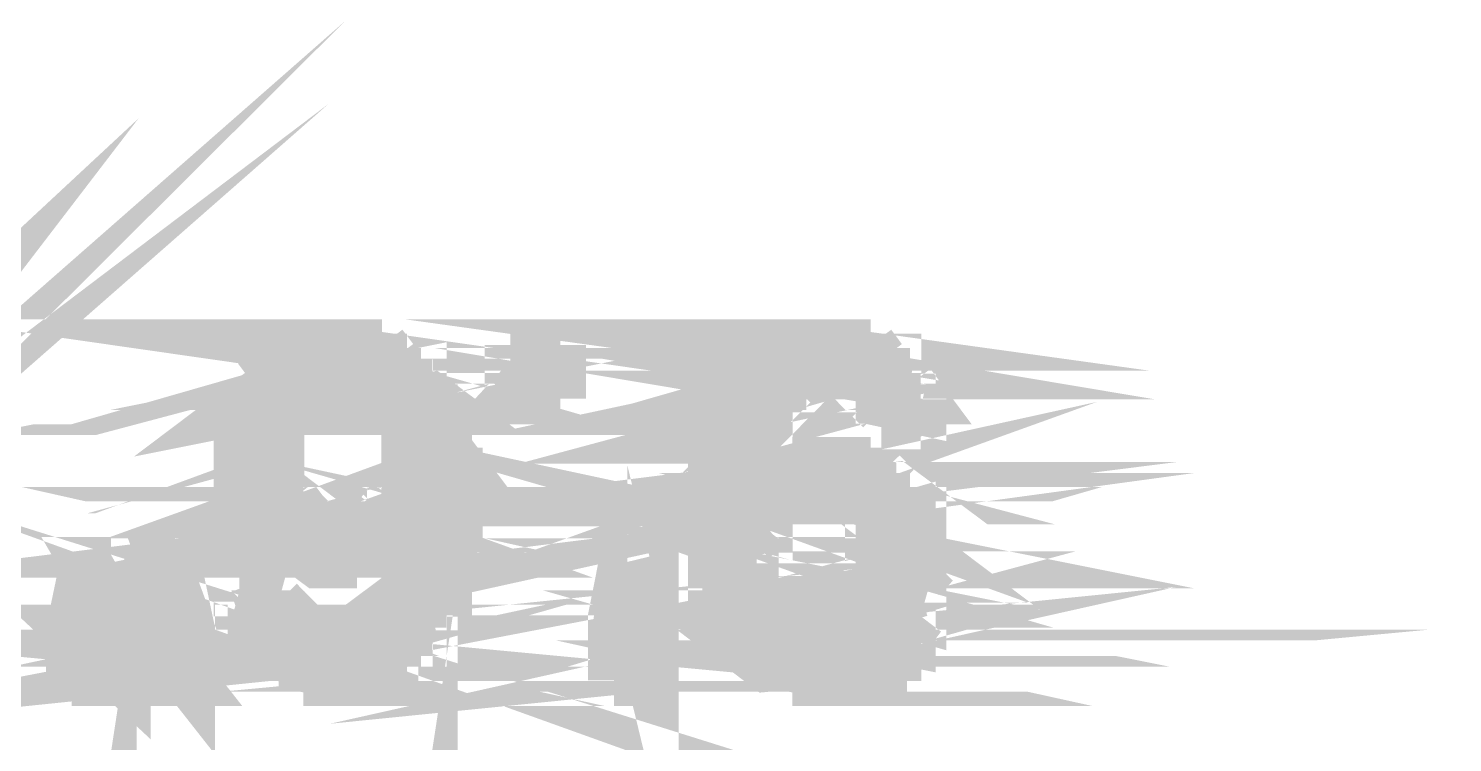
# Model space of a CAD drawing. Header units: inches. Extents: x -524 to 1067, y -71 to 1110.
# Drawn here: x 712.67 to 738.38, y 249.51 to 262.4 of the extents above; entities that cross this region are included whole.
import ezdxf

# ---------------------------------------------------------------- set-up
doc = ezdxf.new("R2010")
doc.units = ezdxf.units.IN
doc.header["$MEASUREMENT"] = 0
doc.layers.add('H', color=7, linetype='Continuous')
doc.layers.add('P', color=7, linetype='Continuous')

msp = doc.modelspace()

# ---------------------------------------------------------------- hatches: boundary and pattern name
at = {"layer": 'H', "linetype": 'Continuous'}
for points in [[(717.441, 256.426), (717.441, 256.62), (719.309, 256.426), (717.441, 256.426)], [(719.309, 256.426), (717.441, 256.62), (719.05, 256.62), (719.309, 256.426)], [(721.368, 255.718), (721.368, 256.62), (722.335, 256.62), (722.335, 255.718), (721.368, 255.718)], [(725.813, 256.171), (725.813, 256.426), (726.003, 256.426), (726.262, 256.62), (727.872, 256.62), (728.131, 256.426), (728.321, 256.426), (728.321, 256.171), (725.813, 256.171)], [(716.992, 256.171), (717.185, 256.426), (719.503, 256.426), (719.503, 256.171), (716.992, 256.171)], [(716.733, 255.977), (717.893, 256.171), (717.893, 255.977), (716.733, 255.977)], [(716.733, 255.977), (717.893, 256.171), (718.408, 256.171), (716.733, 255.977)], [(716.733, 255.977), (716.992, 256.171), (718.408, 256.171), (716.733, 255.977)], [(718.86, 255.977), (718.601, 256.171), (719.758, 256.171), (719.758, 255.977), (718.86, 255.977)], [(725.554, 255.977), (725.554, 256.171), (726.711, 256.171), (726.711, 255.977), (725.554, 255.977)], [(727.872, 255.718), (727.872, 255.977), (727.678, 255.977), (727.423, 256.171), (728.58, 255.977), (728.773, 255.718), (728.773, 255.459), (727.872, 255.718)], [(728.58, 255.977), (727.423, 256.171), (728.58, 256.171), (728.58, 255.977)], [(716.733, 255.718), (716.733, 255.977), (717.7, 255.977), (717.441, 255.718), (716.733, 255.718)], [(719.309, 255.459), (719.309, 255.718), (719.05, 255.977), (720.017, 255.977), (720.017, 255.718), (720.211, 255.459), (720.211, 255.269), (719.309, 255.459)], [(725.554, 255.718), (725.554, 255.977), (726.521, 255.977), (726.262, 255.718), (725.295, 255.459), (725.295, 255.718), (725.554, 255.718)], [(716.543, 255.459), (716.733, 255.718), (717.441, 255.718), (717.441, 255.459), (716.543, 255.269), (716.543, 255.459)], [(725.295, 255.269), (725.295, 255.459), (726.262, 255.718), (726.003, 255.459), (726.003, 255.269), (725.295, 255.269)], [(728.131, 255.269), (728.131, 255.459), (727.872, 255.718), (728.773, 255.459), (728.773, 255.269), (728.131, 255.269)], [(716.543, 255.269), (717.185, 255.397), (717.441, 255.459), (717.185, 255.397), (717.185, 254.561), (716.543, 254.816), (716.543, 255.269)], [(719.309, 255.269), (719.309, 255.459), (720.211, 255.269), (719.309, 255.269)], [(720.211, 254.816), (719.503, 255.01), (719.503, 255.269), (720.211, 255.269), (720.211, 254.816)], [(725.105, 253.853), (725.105, 255.269), (726.003, 255.269), (725.813, 255.01), (725.813, 254.108), (725.105, 253.853)], [(719.503, 254.302), (719.503, 255.01), (720.211, 254.816), (720.47, 254.561), (720.47, 254.108), (719.503, 254.302)], [(716.543, 253.853), (716.543, 254.816), (717.185, 254.561), (717.185, 254.108), (717.441, 253.853), (716.733, 253.594), (716.543, 253.853)], [(726.262, 254.302), (726.521, 254.561), (727.872, 254.561), (727.872, 254.302), (726.262, 254.302)], [(719.05, 253.594), (719.309, 253.853), (719.309, 254.108), (719.503, 254.108), (719.503, 254.302), (720.47, 254.108), (720.47, 253.594), (719.05, 253.594)], [(725.813, 253.853), (726.262, 254.302), (728.131, 254.302), (728.321, 254.108), (725.813, 253.853)], [(725.105, 253.594), (725.105, 253.853), (725.813, 254.108), (725.813, 253.853), (726.262, 253.853), (725.105, 253.594)], [(725.813, 253.853), (728.321, 254.108), (726.97, 253.853), (725.813, 253.853)], [(726.97, 253.853), (728.321, 254.108), (728.58, 253.853), (726.97, 253.853)], [(716.733, 253.594), (717.441, 253.853), (717.7, 253.594), (716.733, 253.594)], [(725.105, 253.594), (726.262, 253.853), (726.262, 253.594), (725.105, 253.594)], [(727.678, 253.594), (727.678, 253.853), (728.58, 253.594), (727.678, 253.594)], [(728.58, 253.594), (727.678, 253.853), (728.58, 253.853), (728.58, 253.594)], [(716.733, 253.4), (716.733, 253.594), (717.7, 253.594), (717.893, 253.4), (716.733, 253.4)], [(718.86, 253.4), (719.05, 253.594), (719.758, 253.594), (719.503, 253.4), (718.86, 253.4)], [(719.503, 252.243), (719.503, 253.4), (719.758, 253.594), (720.47, 253.4), (720.47, 253.141), (720.211, 252.951), (720.211, 251.984), (719.309, 251.984), (719.503, 252.243)], [(720.47, 253.4), (719.758, 253.594), (720.47, 253.594), (720.47, 253.4)], [(725.105, 253.141), (725.105, 253.594), (726.003, 253.594), (726.003, 253.4), (725.105, 253.141)], [(727.872, 253.4), (727.872, 253.594), (728.773, 253.594), (728.773, 252.951), (729.029, 252.692), (728.773, 252.433), (728.773, 251.791), (728.58, 251.535), (728.58, 251.276), (727.678, 251.535), (727.872, 251.535), (727.872, 251.984), (728.131, 251.984), (728.131, 253.4), (727.872, 253.4)], [(716.992, 253.141), (716.992, 253.4), (719.503, 253.4), (719.05, 252.951), (717.185, 252.951), (717.185, 253.141), (716.992, 253.141)], [(725.105, 253.141), (726.003, 253.4), (725.813, 253.141), (725.105, 253.141)], [(717.893, 252.692), (717.7, 252.951), (718.601, 252.951), (718.601, 252.692), (717.893, 252.692)], [(725.105, 251.984), (725.105, 253.141), (725.813, 253.141), (725.813, 251.984), (725.105, 251.984)], [(713.517, 250.634), (713.517, 251.535), (713.707, 252.692), (714.225, 252.692), (714.415, 251.535), (714.415, 250.634), (713.517, 250.634)], [(714.933, 250.634), (714.933, 251.535), (715.123, 252.692), (715.382, 252.692), (715.576, 251.535), (715.576, 250.634), (714.933, 250.634)], [(723.237, 250.634), (723.237, 251.791), (723.496, 252.692), (723.945, 252.692), (723.945, 250.634), (723.237, 250.634)], [(716.543, 251.791), (716.543, 252.243), (717.185, 251.984), (717.441, 251.791), (716.543, 251.791)], [(717.185, 251.984), (716.543, 252.243), (717.185, 252.243), (717.185, 251.984)], [(719.05, 251.535), (719.309, 251.791), (719.309, 251.984), (720.017, 251.984), (720.017, 251.535), (719.05, 251.535)], [(725.295, 251.791), (725.105, 251.984), (726.003, 251.984), (725.295, 251.791)], [(725.295, 251.791), (726.003, 251.984), (726.003, 251.791), (725.295, 251.791)], [(716.733, 251.535), (716.733, 251.791), (717.441, 251.791), (717.441, 251.535), (716.733, 251.535)], [(725.554, 251.276), (725.295, 251.535), (725.295, 251.791), (726.003, 251.791), (726.521, 251.276), (725.554, 251.276)], [(716.733, 251.276), (717.7, 251.535), (717.893, 251.276), (716.733, 251.276)], [(716.733, 251.276), (716.733, 251.535), (717.7, 251.535), (716.733, 251.276)], [(718.86, 251.276), (718.86, 251.535), (719.758, 251.535), (719.758, 251.276), (718.86, 251.276)], [(727.423, 251.276), (727.678, 251.535), (728.58, 251.276), (727.423, 251.276)], [(716.992, 251.083), (716.733, 251.276), (718.152, 251.276), (716.992, 251.083)], [(716.992, 251.083), (718.408, 251.276), (719.503, 251.276), (719.503, 251.083), (719.309, 251.083), (719.309, 250.824), (719.05, 250.824), (718.86, 250.634), (717.7, 250.634), (717.7, 250.824), (717.185, 250.824), (717.185, 251.083), (716.992, 251.083)], [(716.992, 251.083), (718.152, 251.276), (718.408, 251.276), (716.992, 251.083)], [(725.813, 251.083), (725.554, 251.276), (726.97, 251.276), (725.813, 251.083)], [(725.813, 251.083), (726.97, 251.276), (728.321, 251.276), (728.321, 251.083), (728.131, 251.083), (728.131, 250.824), (727.678, 250.824), (727.678, 250.634), (726.521, 250.634), (726.521, 250.824), (726.003, 250.824), (725.813, 251.083)]]:
    msp.add_hatch(color=256, dxfattribs=at).paths.add_polyline_path(points)

# ---------------------------------------------------------------- linework, layer by layer
at = {"layer": 'P', "const_width": 0.927}
for points in [[(708.17, 252.951), (707.655, 252.499), (707.915, 252.758), (708.17, 252.951)], [(717.893, 256.171), (716.733, 255.977), (718.152, 256.171)], [(708.623, 253.66), (710.94, 256.685), (708.17, 254.108)], [(719.05, 256.685), (717.441, 256.685), (719.244, 256.426)], [(717.441, 256.685), (719.244, 256.426), (717.441, 256.685)], [(719.05, 256.685), (717.441, 256.685), (717.634, 256.685)], [(717.893, 256.685), (718.795, 256.685), (717.634, 256.685), (717.893, 256.685)], [(718.795, 256.685), (717.634, 256.685), (719.05, 256.685), (718.795, 256.685)], [(717.634, 256.685), (719.05, 256.685), (717.634, 256.685), (717.634, 256.685), (719.05, 256.685), (717.634, 256.685)], [(719.05, 256.685), (719.05, 256.685), (717.634, 256.685)], [(718.152, 256.685), (718.601, 256.685), (717.893, 256.685), (718.152, 256.685)], [(718.601, 256.685), (717.893, 256.685), (718.795, 256.685), (718.601, 256.685)], [(718.342, 256.685), (718.342, 256.685), (718.342, 256.685), (718.152, 256.685), (718.342, 256.685), (718.601, 256.685), (718.342, 256.685)], [(719.244, 256.426), (719.05, 256.685)], [(728.065, 256.426), (726.197, 256.685), (727.872, 256.685)], [(722.269, 256.685), (721.368, 255.718), (722.269, 255.718)], [(722.269, 256.685), (721.368, 255.718)], [(721.368, 255.718), (721.368, 256.685)], [(721.368, 256.685), (722.269, 256.685)], [(722.269, 256.685), (722.269, 255.718), (722.269, 256.685), (722.269, 256.685), (722.269, 255.718)], [(726.197, 256.685), (726.003, 256.426)], [(728.065, 256.426), (726.197, 256.685)], [(726.197, 256.685), (727.872, 256.685), (726.456, 256.685), (726.197, 256.685)], [(727.872, 256.685), (726.456, 256.685), (727.872, 256.685), (727.872, 256.685), (726.456, 256.685), (727.872, 256.685)], [(726.456, 256.685), (726.456, 256.685), (727.872, 256.685)], [(726.456, 256.685), (727.613, 256.685), (727.872, 256.685)], [(726.456, 256.685), (727.613, 256.685), (726.711, 256.685), (726.456, 256.685)], [(727.613, 256.685), (726.711, 256.685)], [(726.711, 256.685), (727.423, 256.685)], [(726.711, 256.685), (727.423, 256.685)], [(727.423, 256.685), (726.905, 256.685), (726.711, 256.685)], [(727.423, 256.685), (726.905, 256.685)], [(726.905, 256.685), (727.423, 256.685)], [(726.905, 256.685), (727.423, 256.685)], [(727.423, 256.685), (726.905, 256.685), (726.905, 256.685), (727.423, 256.685)], [(726.905, 256.685), (727.164, 256.685), (727.423, 256.685)], [(727.423, 256.685), (727.613, 256.685)], [(727.423, 256.685), (727.423, 256.685)], [(727.872, 256.685), (728.065, 256.426)], [(716.992, 256.171), (719.503, 256.426)], [(716.992, 256.171), (719.503, 256.426)], [(719.503, 256.426), (717.185, 256.426), (716.992, 256.171)], [(719.503, 256.426), (717.185, 256.426), (719.244, 256.426), (719.503, 256.426)], [(717.185, 256.426), (719.244, 256.426), (717.185, 256.426), (717.185, 256.426), (719.244, 256.426)], [(717.185, 256.426), (717.441, 256.426), (719.244, 256.426)], [(717.441, 256.426), (719.244, 256.426), (719.244, 256.426), (717.441, 256.426)], [(719.503, 256.426), (719.503, 256.171)], [(728.321, 256.171), (725.748, 256.426)], [(725.748, 256.426), (725.748, 256.171)], [(728.321, 256.171), (725.748, 256.426)], [(725.748, 256.426), (728.321, 256.426), (728.321, 256.171)], [(725.748, 256.426), (728.321, 256.426)], [(726.003, 256.426), (725.748, 256.426)], [(728.321, 256.426), (726.003, 256.426)], [(728.321, 256.426), (726.003, 256.426)], [(726.003, 256.426), (728.065, 256.426), (728.321, 256.426)], [(726.003, 256.426), (728.065, 256.426), (726.003, 256.426), (726.003, 256.426), (728.065, 256.426), (726.003, 256.426)], [(728.065, 256.426), (728.065, 256.426), (726.003, 256.426)], [(719.758, 256.171), (718.795, 255.977), (719.758, 255.977), (719.758, 256.171)], [(717.893, 256.171), (716.733, 255.977), (717.893, 256.171)], [(716.733, 255.977), (718.152, 256.171)], [(718.342, 256.171), (716.733, 255.977)], [(718.342, 256.171), (716.733, 255.977)], [(716.733, 255.977), (716.992, 256.171)], [(716.992, 256.171), (718.342, 256.171)], [(718.342, 256.171), (719.758, 256.171), (716.992, 256.171), (718.342, 256.171)], [(719.758, 256.171), (716.992, 256.171), (719.503, 256.171), (719.758, 256.171)], [(716.992, 256.171), (719.503, 256.171), (716.992, 256.171), (716.992, 256.171), (719.503, 256.171)], [(718.152, 256.171), (717.893, 256.171)], [(718.152, 256.171), (718.342, 256.171)], [(718.342, 256.171), (719.758, 256.171), (718.342, 256.171), (719.758, 256.171), (718.601, 256.171), (718.342, 256.171)], [(719.758, 256.171), (718.601, 256.171), (719.758, 256.171), (719.758, 256.171), (718.601, 256.171)], [(718.795, 255.977), (718.601, 256.171)], [(719.758, 256.171), (718.795, 255.977)], [(726.711, 256.171), (725.554, 256.171), (726.711, 255.977)], [(728.58, 256.171), (727.423, 256.171), (728.58, 255.977)], [(726.905, 256.171), (725.554, 256.171)], [(725.554, 256.171), (726.905, 256.171)], [(725.554, 256.171), (726.711, 255.977)], [(726.711, 255.977), (725.554, 255.977), (725.554, 256.171)], [(726.905, 256.171), (725.554, 256.171)], [(725.554, 256.171), (727.164, 256.171), (726.905, 256.171)], [(725.554, 256.171), (727.164, 256.171)], [(725.748, 256.171), (725.554, 256.171)], [(727.164, 256.171), (728.58, 256.171), (725.748, 256.171), (727.164, 256.171)], [(728.58, 256.171), (725.748, 256.171), (728.321, 256.171), (728.58, 256.171)], [(725.748, 256.171), (728.321, 256.171)], [(727.164, 256.171), (725.748, 256.171)], [(726.711, 255.977), (726.711, 256.171)], [(727.164, 256.171), (728.58, 256.171), (727.164, 256.171), (728.58, 256.171)], [(727.423, 256.171), (727.164, 256.171)], [(727.423, 256.171), (727.613, 255.977), (728.58, 255.977)], [(728.58, 255.977), (727.423, 256.171)], [(728.58, 256.171), (727.423, 256.171)], [(727.423, 256.171), (728.58, 255.977), (727.423, 256.171)], [(727.423, 256.171), (727.423, 256.171)], [(728.58, 255.977), (728.58, 256.171)], [(716.733, 255.718), (717.441, 255.718), (716.733, 255.718), (717.441, 255.718), (716.477, 255.525), (716.733, 255.718)], [(717.634, 255.977), (716.733, 255.718), (717.441, 255.718)], [(717.893, 255.977), (716.733, 255.977), (717.893, 255.977)], [(717.634, 255.977), (716.733, 255.977), (717.634, 255.977), (717.634, 255.977), (716.733, 255.977)], [(717.634, 255.977), (716.733, 255.718), (716.733, 255.977)], [(717.893, 255.977), (716.733, 255.977), (716.733, 255.977), (717.893, 255.977)], [(719.05, 255.977), (719.952, 255.718), (719.244, 255.718), (719.05, 255.977)], [(717.441, 255.718), (717.634, 255.977)], [(718.795, 255.977), (719.952, 255.977), (718.795, 255.977)], [(718.795, 255.977), (719.758, 255.977), (718.795, 255.977), (718.795, 255.977), (719.758, 255.977)], [(718.795, 255.977), (719.952, 255.977), (719.758, 255.977)], [(719.05, 255.977), (719.952, 255.977), (719.05, 255.977), (719.05, 255.977), (719.952, 255.977)], [(719.05, 255.977), (719.952, 255.718), (719.952, 255.977)], [(726.456, 255.977), (725.554, 255.718), (726.197, 255.718)], [(726.711, 255.977), (725.554, 255.977), (726.711, 255.977)], [(726.456, 255.977), (725.554, 255.977), (726.456, 255.977), (726.456, 255.977), (725.554, 255.977)], [(726.456, 255.977), (725.554, 255.718), (725.554, 255.977)], [(726.197, 255.718), (726.456, 255.977)], [(727.613, 255.977), (728.58, 255.977), (727.872, 255.977), (727.613, 255.977)], [(728.58, 255.977), (727.872, 255.977), (728.58, 255.977), (728.58, 255.977), (727.872, 255.977)], [(728.58, 255.977), (727.872, 255.718)], [(727.872, 255.718), (727.872, 255.977)], [(728.58, 255.977), (727.872, 255.718)], [(727.872, 255.718), (728.773, 255.718), (728.58, 255.977)], [(701.411, 251.791), (700.509, 252.05), (701.217, 251.791), (701.411, 251.791)], [(717.441, 255.718), (716.477, 255.525), (717.441, 255.525), (717.441, 255.718)], [(719.952, 255.718), (719.244, 255.525), (720.211, 255.525), (719.952, 255.718)], [(716.733, 255.718), (717.441, 255.718), (717.441, 255.718), (716.733, 255.718)], [(719.952, 255.718), (719.244, 255.718), (719.952, 255.718), (719.952, 255.718), (719.244, 255.718)], [(719.952, 255.718), (719.244, 255.525)], [(719.244, 255.525), (719.244, 255.718)], [(726.003, 255.525), (725.295, 255.525), (726.197, 255.718)], [(725.554, 255.718), (726.197, 255.718), (725.295, 255.718), (725.554, 255.718)], [(726.197, 255.718), (725.295, 255.718), (726.197, 255.718), (726.197, 255.718), (725.295, 255.718)], [(726.197, 255.718), (725.295, 255.525), (725.295, 255.718)], [(726.197, 255.718), (726.003, 255.525)], [(728.065, 255.525), (727.872, 255.718)], [(727.872, 255.718), (728.773, 255.525)], [(727.872, 255.718), (728.773, 255.718)], [(728.773, 255.718), (727.872, 255.718)], [(727.872, 255.718), (727.872, 255.718)], [(728.773, 255.718), (727.872, 255.718)], [(727.872, 255.718), (728.773, 255.525), (728.773, 255.718)], [(716.477, 255.525), (717.441, 255.525), (716.477, 255.269), (716.477, 255.525)], [(717.441, 255.525), (716.477, 255.269), (717.441, 255.525)], [(717.185, 255.525), (716.477, 255.269)], [(716.477, 255.269), (717.185, 255.269), (717.185, 255.525)], [(719.244, 255.525), (720.211, 255.269), (719.244, 255.525)], [(719.244, 255.525), (720.211, 255.525)], [(720.211, 255.525), (719.244, 255.525), (719.244, 255.525), (720.211, 255.525)], [(719.244, 255.525), (720.211, 255.269), (720.211, 255.525)], [(726.003, 255.525), (725.295, 255.525), (726.003, 255.525), (726.003, 255.525), (725.295, 255.525)], [(726.003, 255.525), (725.295, 255.269)], [(725.295, 255.269), (725.295, 255.525)], [(726.003, 255.525), (725.295, 255.269)], [(725.295, 255.269), (726.003, 255.269), (726.003, 255.525)], [(728.065, 255.269), (728.773, 255.525)], [(728.065, 255.269), (728.773, 255.525)], [(728.773, 255.525), (728.065, 255.525), (728.065, 255.269)], [(728.773, 255.525), (728.065, 255.525), (728.773, 255.525), (728.773, 255.525), (728.065, 255.525), (728.773, 255.525)], [(728.065, 255.525), (728.065, 255.525), (728.773, 255.525)], [(728.773, 255.525), (728.773, 255.269)], [(716.477, 255.269), (717.185, 255.269), (716.477, 255.269), (716.477, 255.269), (717.185, 255.269)], [(716.477, 255.269), (717.185, 255.01)], [(716.477, 255.269), (717.185, 255.01)], [(717.185, 255.01), (716.477, 255.01), (716.477, 255.269)], [(717.185, 255.01), (717.185, 255.269)], [(726.197, 253.915), (725.04, 253.66), (725.748, 253.915)], [(719.244, 255.269), (720.211, 255.269), (719.503, 255.269), (719.244, 255.269)], [(720.211, 255.269), (719.503, 255.269), (720.211, 255.269), (719.503, 255.269)], [(719.503, 255.269), (720.211, 255.01)], [(719.503, 255.269), (720.211, 255.01)], [(720.211, 255.01), (719.503, 255.01), (719.503, 255.269)], [(720.211, 255.01), (720.211, 255.269)], [(726.003, 255.269), (725.04, 255.01), (725.748, 255.01), (726.003, 255.269)], [(725.295, 255.269), (726.003, 255.269), (725.295, 255.269), (726.003, 255.269), (725.04, 255.269), (725.295, 255.269)], [(726.003, 255.269), (725.04, 255.269), (726.003, 255.269), (726.003, 255.269), (725.04, 255.269)], [(726.003, 255.269), (725.04, 255.01), (725.04, 255.269)], [(728.773, 255.269), (728.065, 255.269)], [(717.185, 255.01), (716.477, 255.01)], [(716.477, 255.01), (717.185, 254.816)], [(716.477, 255.01), (717.185, 254.816)], [(717.185, 254.816), (716.477, 254.816), (716.477, 255.01)], [(716.477, 254.816), (717.185, 254.561), (716.477, 254.816)], [(717.185, 254.816), (716.477, 254.816), (717.185, 254.816), (717.185, 254.816), (716.477, 254.816), (717.185, 254.816)], [(716.477, 254.816), (716.477, 254.816), (717.185, 254.816)], [(716.477, 254.816), (717.185, 254.561)], [(717.185, 254.816), (717.185, 255.01)], [(717.185, 254.561), (717.185, 254.816)], [(719.503, 255.01), (720.211, 254.816), (719.503, 255.01)], [(720.211, 255.01), (719.503, 255.01)], [(719.503, 255.01), (720.211, 254.816)], [(719.503, 254.816), (720.211, 254.816), (719.503, 254.816), (719.503, 254.816), (720.211, 254.816), (719.503, 254.816)], [(720.211, 254.816), (720.211, 254.816), (719.503, 254.816)], [(720.211, 254.816), (719.503, 254.561)], [(719.503, 254.561), (719.503, 254.816)], [(720.211, 254.816), (719.503, 254.561)], [(719.503, 254.561), (720.404, 254.561), (720.211, 254.816)], [(720.211, 254.816), (720.211, 255.01)], [(725.04, 255.01), (725.748, 255.01), (725.04, 255.01), (725.04, 255.01), (725.748, 255.01)], [(725.04, 255.01), (725.748, 254.816)], [(725.04, 255.01), (725.748, 254.816)], [(725.748, 254.816), (725.04, 254.816), (725.04, 255.01)], [(725.748, 254.816), (725.04, 254.816), (725.748, 254.816), (725.748, 254.816), (725.04, 254.816)], [(725.748, 254.816), (725.04, 254.561)], [(725.04, 254.561), (725.04, 254.816)], [(725.748, 254.816), (725.04, 254.561)], [(725.04, 254.561), (725.748, 254.561), (725.748, 254.816)], [(725.748, 254.816), (725.748, 255.01)], [(716.477, 254.561), (717.185, 254.561), (716.477, 254.561), (716.477, 254.561), (717.185, 254.561)], [(716.477, 254.561), (717.185, 254.368)], [(716.477, 254.561), (717.185, 254.368)], [(717.185, 254.368), (716.477, 254.368), (716.477, 254.561)], [(719.503, 254.561), (720.404, 254.368), (719.503, 254.368), (719.503, 254.561)], [(717.185, 254.368), (717.185, 254.561)], [(719.503, 254.561), (720.404, 254.561)], [(720.404, 254.561), (719.503, 254.561)], [(719.503, 254.561), (719.503, 254.561)], [(720.404, 254.561), (719.503, 254.561)], [(719.503, 254.561), (720.404, 254.368), (720.404, 254.561)], [(725.04, 254.561), (725.748, 254.561), (725.04, 254.561), (725.04, 254.561), (725.748, 254.561)], [(725.04, 254.561), (725.748, 254.368)], [(725.04, 254.561), (725.748, 254.368)], [(725.748, 254.368), (725.04, 254.368), (725.04, 254.561)], [(727.872, 254.368), (726.197, 254.368), (726.456, 254.561)], [(725.748, 254.368), (725.748, 254.561)], [(726.711, 254.561), (727.872, 254.561), (726.456, 254.561)], [(726.456, 254.561), (726.711, 254.561)], [(727.872, 254.561), (726.456, 254.561)], [(726.456, 254.561), (727.872, 254.368)], [(726.456, 254.561), (727.872, 254.368)], [(727.423, 254.561), (726.711, 254.561)], [(726.711, 254.561), (726.905, 254.561)], [(727.423, 254.561), (726.711, 254.561), (727.613, 254.561), (727.423, 254.561)], [(726.711, 254.561), (727.613, 254.561)], [(727.613, 254.561), (726.711, 254.561)], [(726.711, 254.561), (726.711, 254.561)], [(727.613, 254.561), (726.711, 254.561)], [(726.711, 254.561), (727.872, 254.561), (727.613, 254.561)], [(727.164, 254.561), (727.423, 254.561), (727.164, 254.561), (726.905, 254.561)], [(726.905, 254.561), (727.164, 254.561)], [(727.423, 254.561), (726.905, 254.561)], [(726.905, 254.561), (727.423, 254.561)], [(726.905, 254.561), (727.423, 254.561)], [(727.423, 254.561), (727.423, 254.561)], [(727.872, 254.368), (727.872, 254.561)], [(717.185, 254.368), (716.477, 254.108), (717.185, 254.108)], [(717.185, 254.368), (716.477, 254.368), (717.185, 254.368), (717.185, 254.368), (716.477, 254.368)], [(717.185, 254.368), (716.477, 254.108)], [(716.477, 254.108), (716.477, 254.368)], [(720.404, 254.368), (719.503, 254.368), (720.404, 254.108), (720.404, 254.368)], [(717.185, 254.108), (717.185, 254.368)], [(728.065, 254.368), (726.003, 254.108), (728.321, 254.108)], [(719.503, 254.368), (720.404, 254.108), (719.503, 254.368)], [(725.748, 254.368), (725.04, 254.368), (725.748, 254.368), (725.748, 254.368), (725.04, 254.368)], [(725.748, 254.368), (725.04, 254.108)], [(725.04, 254.108), (725.04, 254.368)], [(725.748, 254.368), (725.04, 254.108)], [(725.04, 254.108), (725.748, 254.108), (725.748, 254.368)], [(728.065, 254.368), (726.003, 254.108), (726.197, 254.368)], [(726.197, 254.368), (728.065, 254.368)], [(728.065, 254.368), (726.197, 254.368)], [(726.197, 254.368), (728.065, 254.368)], [(728.065, 254.368), (726.197, 254.368), (726.197, 254.368), (728.065, 254.368)], [(726.197, 254.368), (728.065, 254.368)], [(726.197, 254.368), (728.065, 254.368)], [(727.872, 254.368), (726.197, 254.368)], [(726.197, 254.368), (728.065, 254.368)], [(728.065, 254.368), (727.872, 254.368)], [(728.065, 254.368), (728.065, 254.368)], [(728.321, 254.108), (728.065, 254.368)], [(716.477, 254.108), (717.185, 254.108), (716.477, 253.915)], [(716.477, 253.915), (716.477, 254.108)], [(717.185, 254.108), (716.477, 253.915)], [(716.477, 253.915), (717.441, 253.915), (717.185, 254.108)], [(719.503, 254.108), (720.404, 254.108), (719.244, 254.108), (719.503, 254.108)], [(720.404, 254.108), (719.244, 254.108)], [(719.244, 254.108), (720.404, 253.915)], [(719.244, 254.108), (720.404, 253.915)], [(720.404, 253.915), (719.244, 253.915), (719.244, 254.108)], [(720.404, 253.915), (720.404, 254.108)], [(728.58, 253.915), (726.905, 253.915), (728.321, 254.108), (728.58, 253.915)], [(725.748, 253.915), (725.04, 253.915), (725.748, 254.108)], [(723.945, 252.758), (723.945, 250.634), (723.43, 252.758), (723.945, 252.758)], [(725.04, 253.915), (725.748, 254.108)], [(725.748, 254.108), (725.04, 253.915)], [(725.04, 254.108), (725.748, 254.108)], [(725.748, 254.108), (725.04, 253.915)], [(725.04, 253.915), (725.04, 254.108)], [(728.321, 254.108), (726.905, 253.915), (725.748, 253.915)], [(725.748, 253.915), (728.321, 254.108)], [(728.321, 254.108), (725.748, 253.915)], [(725.748, 253.915), (726.003, 254.108)], [(725.748, 254.108), (725.748, 253.915)], [(725.748, 254.108), (725.748, 254.108)], [(726.003, 254.108), (728.321, 254.108), (726.003, 254.108), (726.003, 254.108), (728.321, 254.108), (726.003, 254.108)], [(728.321, 254.108), (728.321, 254.108), (726.003, 254.108)], [(729.482, 247.608), (731.54, 246.962), (729.741, 247.608), (729.482, 247.608)], [(717.634, 253.66), (716.733, 253.66), (717.441, 253.915)], [(716.477, 253.915), (717.441, 253.915), (716.477, 253.915), (716.477, 253.915), (717.441, 253.915), (716.477, 253.915)], [(717.441, 253.915), (717.441, 253.915), (716.477, 253.915)], [(716.733, 253.66), (716.477, 253.915)], [(719.244, 253.915), (720.404, 253.66), (719.05, 253.66)], [(717.441, 253.915), (716.733, 253.66)], [(717.441, 253.915), (716.733, 253.66), (717.441, 253.915), (717.441, 253.915)], [(717.441, 253.915), (717.634, 253.66)], [(719.05, 253.66), (719.244, 253.915)], [(720.404, 253.915), (719.244, 253.915), (720.404, 253.915), (720.404, 253.915), (719.244, 253.915), (720.404, 253.915)], [(719.244, 253.915), (719.244, 253.915), (720.404, 253.915)], [(719.244, 253.915), (720.404, 253.66), (720.404, 253.915)], [(725.04, 253.66), (725.748, 253.915), (725.04, 253.915)], [(728.58, 253.915), (727.613, 253.915), (728.58, 253.66), (728.58, 253.915)], [(726.197, 253.915), (725.04, 253.66), (726.197, 253.915)], [(725.04, 253.915), (725.04, 253.66)], [(726.711, 253.915), (725.748, 253.915), (726.711, 253.915)], [(726.456, 253.915), (725.748, 253.915), (726.197, 253.915)], [(726.905, 253.915), (725.748, 253.915), (726.711, 253.915)], [(725.748, 253.915), (726.711, 253.915), (725.748, 253.915), (725.748, 253.915), (726.711, 253.915), (725.748, 253.915)], [(725.748, 253.915), (726.197, 253.915)], [(726.197, 253.915), (726.456, 253.915)], [(726.711, 253.915), (726.905, 253.915)], [(726.711, 253.915), (726.711, 253.915)], [(727.164, 253.915), (728.58, 253.915), (726.905, 253.915), (727.164, 253.915)], [(727.164, 253.915), (728.58, 253.915), (727.164, 253.915)], [(727.164, 253.915), (728.58, 253.915), (727.164, 253.915), (728.58, 253.915), (728.58, 253.915), (727.164, 253.915)], [(727.423, 253.915), (728.58, 253.915), (727.613, 253.915), (727.423, 253.915)], [(727.613, 253.915), (728.58, 253.66), (727.613, 253.915)], [(707.655, 253.4), (710.681, 250.634), (708.623, 253.66)], [(717.634, 253.66), (716.733, 253.66), (717.634, 253.66), (716.733, 253.66), (717.893, 253.4)], [(716.733, 253.66), (717.893, 253.4), (716.733, 253.4)], [(719.758, 253.66), (718.795, 253.4), (719.503, 253.4), (719.758, 253.66)], [(719.05, 253.66), (719.758, 253.66), (718.795, 253.4)], [(716.733, 253.4), (716.733, 253.66)], [(717.634, 253.66), (716.733, 253.66), (716.733, 253.66), (717.634, 253.66)], [(717.893, 253.4), (717.634, 253.66)], [(718.795, 253.4), (719.05, 253.66)], [(719.05, 253.66), (719.758, 253.66), (720.404, 253.66)], [(720.404, 253.66), (719.05, 253.66)], [(720.404, 253.66), (719.05, 253.66)], [(719.05, 253.66), (719.05, 253.66), (720.404, 253.66)], [(719.758, 253.66), (719.503, 253.4)], [(720.404, 253.4), (719.758, 253.66)], [(719.758, 253.66), (720.404, 253.66)], [(720.404, 253.4), (719.758, 253.66)], [(720.404, 253.66), (720.404, 253.4)], [(726.003, 253.66), (725.04, 253.66), (726.003, 253.4), (726.003, 253.66)], [(725.04, 253.66), (726.003, 253.4), (725.04, 253.4)], [(726.197, 253.66), (725.04, 253.66), (726.197, 253.66)], [(725.04, 253.4), (725.04, 253.66)], [(726.197, 253.66), (725.04, 253.66), (725.04, 253.66), (726.197, 253.66)], [(728.773, 253.66), (727.872, 253.4), (728.773, 253.4), (728.773, 253.66)], [(727.872, 253.66), (728.773, 253.66), (727.872, 253.66), (728.773, 253.66), (727.872, 253.4), (727.872, 253.66)], [(727.613, 253.66), (728.58, 253.66)], [(727.872, 253.66), (727.613, 253.66)], [(728.58, 253.66), (727.872, 253.66)], [(728.58, 253.66), (727.872, 253.66)], [(727.872, 253.66), (728.773, 253.66), (728.58, 253.66)], [(718.152, 253.4), (716.733, 253.4), (716.992, 253.4)], [(718.152, 253.4), (716.733, 253.4)], [(716.733, 253.4), (718.152, 253.4), (718.152, 253.4), (716.733, 253.4)], [(718.152, 253.4), (717.893, 253.4), (716.733, 253.4)], [(718.342, 253.4), (716.992, 253.4), (718.152, 253.4), (718.342, 253.4)], [(716.992, 253.4), (718.152, 253.4)], [(718.342, 253.4), (716.992, 253.4), (719.503, 253.4), (718.342, 253.4)], [(716.992, 253.4), (719.503, 253.4)], [(719.503, 253.4), (716.992, 253.207)], [(716.992, 253.207), (716.992, 253.4)], [(719.503, 253.4), (716.992, 253.207)], [(716.992, 253.207), (719.244, 253.207), (719.503, 253.4)], [(718.342, 253.4), (719.503, 253.4), (719.503, 253.4), (718.342, 253.4)], [(718.601, 253.4), (719.503, 253.4), (718.601, 253.4)], [(718.601, 253.4), (719.503, 253.4), (718.601, 253.4), (718.601, 253.4)], [(718.795, 253.4), (719.503, 253.4), (718.795, 253.4)], [(719.503, 253.4), (720.404, 253.4)], [(719.503, 253.4), (720.404, 253.4)], [(720.404, 253.4), (719.503, 253.207), (719.503, 253.4)], [(720.404, 253.4), (719.503, 253.207)], [(720.404, 253.207), (720.404, 253.4)], [(725.04, 253.207), (726.003, 253.4)], [(726.003, 253.4), (725.04, 253.4)], [(725.04, 253.4), (726.003, 253.4)], [(725.04, 253.4), (726.003, 253.4)], [(726.003, 253.4), (725.04, 253.207), (725.04, 253.4)], [(726.003, 253.4), (725.748, 253.207)], [(726.003, 253.4), (726.003, 253.4)], [(727.872, 253.4), (728.773, 253.4), (728.065, 253.4), (727.872, 253.4)], [(728.773, 253.4), (728.065, 253.4)], [(728.065, 253.4), (728.773, 253.207)], [(728.065, 253.4), (728.773, 253.207)], [(728.773, 253.207), (728.065, 253.207), (728.065, 253.4)], [(728.773, 253.207), (728.773, 253.4)], [(719.244, 253.207), (717.185, 252.951), (719.05, 252.951), (719.244, 253.207)], [(716.992, 253.207), (719.244, 253.207)], [(717.185, 253.207), (716.992, 253.207)], [(719.244, 253.207), (717.185, 253.207)], [(719.244, 253.207), (717.185, 253.207)], [(717.185, 253.207), (719.244, 253.207), (719.244, 253.207), (717.185, 253.207)], [(719.244, 253.207), (717.185, 252.951), (717.185, 253.207)], [(719.503, 253.207), (720.211, 252.951), (719.503, 252.951)], [(719.503, 253.207), (720.404, 253.207)], [(719.503, 253.207), (720.404, 253.207)], [(720.404, 253.207), (719.503, 253.207), (719.503, 253.207), (720.404, 253.207)], [(719.503, 253.207), (720.211, 252.951)], [(719.503, 252.951), (719.503, 253.207)], [(720.211, 252.951), (720.404, 253.207)], [(725.748, 253.207), (725.04, 253.207), (725.748, 252.951)], [(725.748, 253.207), (725.04, 253.207)], [(725.04, 253.207), (725.748, 253.207)], [(725.04, 253.207), (725.748, 252.951)], [(725.748, 252.951), (725.04, 252.951), (725.04, 253.207)], [(725.748, 253.207), (725.04, 253.207)], [(725.748, 253.207), (725.04, 253.207)], [(725.04, 253.207), (725.04, 253.207), (725.748, 253.207)], [(725.748, 252.951), (725.748, 253.207)], [(728.065, 252.951), (729.029, 252.758), (728.773, 252.951)], [(728.773, 253.207), (728.065, 253.207), (728.773, 253.207), (728.773, 253.207), (728.065, 253.207)], [(728.773, 253.207), (728.065, 252.951)], [(728.065, 252.951), (728.065, 253.207)], [(728.773, 253.207), (728.065, 252.951)], [(728.065, 252.951), (728.773, 252.951), (728.773, 253.207)], [(714.415, 251.535), (713.707, 252.758), (714.159, 252.758)], [(713.451, 251.535), (714.415, 251.535), (713.707, 252.758)], [(713.707, 252.758), (713.451, 251.535)], [(714.159, 252.758), (714.415, 251.535)], [(714.868, 251.535), (715.576, 251.535), (715.123, 252.758)], [(715.123, 252.758), (714.868, 251.535)], [(715.576, 251.535), (715.123, 252.758), (715.316, 252.758)], [(715.316, 252.758), (715.576, 251.535)], [(717.185, 252.951), (719.05, 252.951), (717.441, 252.951), (717.185, 252.951)], [(719.05, 252.951), (717.441, 252.951), (719.05, 252.951), (717.441, 252.951), (718.795, 252.951)], [(717.441, 252.951), (718.795, 252.951), (717.634, 252.951), (717.441, 252.951)], [(718.795, 252.951), (717.634, 252.951), (718.601, 252.951)], [(717.634, 252.951), (718.601, 252.951), (717.634, 252.951), (717.634, 252.951), (718.601, 252.951)], [(717.634, 252.951), (718.601, 252.758)], [(717.634, 252.951), (718.601, 252.758)], [(718.601, 252.758), (717.893, 252.758), (717.634, 252.951)], [(718.601, 252.758), (717.893, 252.758), (718.342, 252.758)], [(717.893, 252.758), (718.342, 252.758), (718.152, 252.758), (717.893, 252.758)], [(718.342, 252.758), (718.152, 252.758), (718.342, 252.758)], [(718.152, 252.758), (718.152, 252.758), (718.152, 252.758)], [(718.342, 252.758), (718.601, 252.758)], [(718.601, 252.951), (718.795, 252.951)], [(718.601, 252.758), (718.601, 252.951)], [(718.795, 252.951), (719.05, 252.951)], [(720.211, 252.951), (719.503, 252.951)], [(719.503, 252.951), (720.211, 252.951), (720.211, 252.951), (719.503, 252.951)], [(720.211, 252.951), (719.503, 252.758)], [(719.503, 252.758), (719.503, 252.951)], [(720.211, 252.951), (719.503, 252.758)], [(719.503, 252.758), (720.211, 252.758), (720.211, 252.951)], [(719.503, 252.758), (720.211, 252.758)], [(720.211, 252.758), (719.503, 252.499)], [(719.503, 252.499), (719.503, 252.758)], [(720.211, 252.758), (719.503, 252.499)], [(719.503, 252.499), (720.211, 252.499), (720.211, 252.758)], [(723.43, 252.758), (723.237, 250.634)], [(723.43, 252.758), (723.237, 250.634)], [(723.237, 250.634), (723.237, 251.791), (723.43, 252.758)], [(723.945, 250.634), (723.43, 252.758)], [(723.945, 252.758), (723.945, 251.791), (723.945, 252.758), (723.945, 252.758), (723.945, 251.791)], [(723.945, 252.758), (723.945, 250.634), (723.945, 251.791)], [(728.065, 252.951), (729.029, 252.758), (728.065, 252.758), (728.065, 252.951)], [(729.029, 252.758), (728.065, 252.499), (728.773, 252.499)], [(725.748, 252.951), (725.04, 252.951)], [(725.04, 252.951), (725.748, 252.758)], [(725.04, 252.951), (725.748, 252.758)], [(725.748, 252.758), (725.04, 252.758), (725.04, 252.951)], [(725.748, 252.758), (725.04, 252.758), (725.748, 252.758), (725.748, 252.758), (725.04, 252.758)], [(725.748, 252.758), (725.04, 252.499)], [(725.04, 252.499), (725.04, 252.758)], [(725.748, 252.758), (725.04, 252.499)], [(725.04, 252.499), (725.748, 252.499), (725.748, 252.758)], [(725.748, 252.758), (725.748, 252.951)], [(728.065, 252.951), (728.773, 252.951), (728.065, 252.951), (728.065, 252.951), (728.773, 252.951)], [(729.029, 252.758), (728.065, 252.758), (729.029, 252.758), (729.029, 252.758), (728.065, 252.758)], [(729.029, 252.758), (728.065, 252.499)], [(728.065, 252.499), (728.065, 252.758)], [(728.773, 252.499), (729.029, 252.758)], [(719.503, 252.499), (720.211, 252.499), (719.503, 252.499), (719.503, 252.499), (720.211, 252.499), (719.503, 252.499)], [(720.211, 252.499), (720.211, 252.499), (719.503, 252.499)], [(720.211, 252.499), (719.503, 252.243)], [(719.503, 252.243), (719.503, 252.499)], [(720.211, 252.499), (719.503, 252.243)], [(719.503, 252.243), (720.211, 252.243), (720.211, 252.499)], [(725.04, 252.499), (725.748, 252.499), (725.04, 252.499), (725.04, 252.499), (725.748, 252.499)], [(725.04, 252.499), (725.748, 252.243)], [(725.04, 252.499), (725.748, 252.243)], [(725.748, 252.243), (725.04, 252.243), (725.04, 252.499)], [(725.748, 252.243), (725.748, 252.499)], [(728.773, 252.499), (728.065, 252.499), (728.773, 252.243)], [(728.065, 252.499), (728.773, 252.499)], [(728.773, 252.499), (728.065, 252.499)], [(728.065, 252.499), (728.065, 252.499)], [(728.065, 252.499), (728.773, 252.243)], [(728.773, 252.243), (728.065, 252.243), (728.065, 252.499)], [(728.773, 252.243), (728.773, 252.499)], [(714.868, 250.634), (715.576, 250.634), (714.868, 251.535), (714.868, 250.634)], [(716.477, 252.243), (717.185, 252.05), (716.477, 252.243)], [(717.185, 252.243), (716.477, 252.243)], [(716.477, 252.243), (717.185, 252.05)], [(717.185, 252.05), (717.185, 252.243)], [(720.211, 252.05), (719.244, 252.05), (719.503, 252.243)], [(719.503, 252.243), (720.211, 252.243), (719.503, 252.243), (719.503, 252.243), (720.211, 252.243)], [(719.503, 252.243), (720.211, 252.05)], [(719.503, 252.243), (720.211, 252.05)], [(720.211, 252.05), (720.211, 252.243)], [(725.748, 252.243), (725.04, 252.243)], [(725.04, 252.243), (725.748, 252.05)], [(725.04, 252.243), (725.748, 252.05)], [(725.748, 252.05), (725.04, 252.05), (725.04, 252.243)], [(725.748, 252.05), (725.748, 252.243)], [(728.773, 252.243), (728.065, 252.243), (728.773, 252.243), (728.773, 252.243), (728.065, 252.243)], [(728.773, 252.243), (728.065, 252.05)], [(728.065, 252.05), (728.065, 252.243)], [(728.773, 252.243), (728.065, 252.05)], [(728.065, 252.05), (728.773, 252.05), (728.773, 252.243)], [(719.503, 251.342), (716.992, 251.083), (718.342, 251.342)], [(716.477, 252.05), (717.185, 252.05)], [(717.185, 252.05), (716.477, 251.791)], [(716.477, 251.791), (716.477, 252.05)], [(717.185, 252.05), (716.477, 251.791)], [(716.477, 251.791), (717.441, 251.791), (717.185, 252.05)], [(720.211, 252.05), (719.244, 252.05), (720.211, 252.05)], [(719.952, 252.05), (719.244, 252.05)], [(719.244, 252.05), (719.952, 251.791)], [(719.244, 252.05), (719.952, 251.791)], [(719.952, 251.791), (719.244, 251.791), (719.244, 252.05)], [(720.211, 252.05), (719.244, 252.05), (719.244, 252.05), (720.211, 252.05)], [(719.952, 251.791), (719.952, 252.05)], [(725.04, 252.05), (726.003, 252.05), (725.04, 252.05), (726.003, 252.05)], [(725.295, 251.791), (725.04, 252.05)], [(725.748, 252.05), (725.04, 252.05), (726.003, 252.05), (725.748, 252.05)], [(728.773, 252.05), (727.872, 252.05), (728.773, 251.791), (728.773, 252.05)], [(726.003, 252.05), (725.295, 251.791)], [(726.003, 252.05), (725.295, 251.791)], [(726.003, 251.791), (726.003, 252.05)], [(728.065, 252.05), (728.773, 252.05), (727.872, 252.05), (728.065, 252.05)], [(727.872, 252.05), (728.773, 251.791)], [(727.872, 251.791), (727.872, 252.05)], [(713.451, 241.619), (714.159, 246.254), (714.159, 241.619)], [(716.733, 251.791), (717.441, 251.535), (716.733, 251.535)], [(719.952, 251.791), (719.05, 251.535), (719.952, 251.535)], [(716.477, 251.791), (717.441, 251.791)], [(716.733, 251.791), (716.477, 251.791)], [(717.441, 251.791), (716.733, 251.791)], [(716.733, 251.791), (717.441, 251.791)], [(717.441, 251.791), (716.733, 251.791)], [(716.733, 251.791), (717.441, 251.535)], [(716.733, 251.535), (716.733, 251.791)], [(717.441, 251.791), (716.733, 251.791)], [(717.441, 251.535), (717.441, 251.791)], [(728.321, 251.342), (725.748, 251.083), (726.905, 251.342)], [(719.952, 251.791), (719.05, 251.535)], [(719.05, 251.535), (719.244, 251.791)], [(719.244, 241.619), (719.952, 246.254), (719.952, 241.619)], [(719.952, 251.791), (719.244, 251.791), (719.952, 251.791), (719.952, 251.791), (719.244, 251.791)], [(719.952, 251.535), (719.952, 251.791)], [(726.197, 251.535), (725.295, 251.791), (726.003, 251.791)], [(728.773, 251.791), (727.872, 251.535), (728.58, 251.535)], [(726.197, 251.535), (725.295, 251.791), (725.295, 251.535)], [(725.295, 251.791), (726.003, 251.791), (726.003, 251.791), (725.295, 251.791)], [(726.003, 251.791), (725.295, 251.791), (725.295, 251.791), (726.003, 251.791), (725.295, 251.791), (726.003, 251.791), (725.295, 251.791)], [(726.003, 251.791), (726.197, 251.535)], [(728.773, 251.791), (727.872, 251.791)], [(728.773, 251.791), (727.872, 251.791)], [(727.872, 251.791), (728.773, 251.791), (728.773, 251.791), (727.872, 251.791)], [(728.773, 251.791), (727.872, 251.535), (727.872, 251.791)], [(728.58, 251.535), (728.773, 251.791)], [(714.415, 250.634), (713.451, 251.535), (714.415, 251.535), (714.415, 250.634)], [(717.634, 251.535), (717.893, 251.342), (716.733, 251.342), (717.634, 251.535)], [(713.451, 250.634), (714.415, 250.634), (713.451, 251.535)], [(713.451, 251.535), (713.451, 250.634)], [(716.733, 251.535), (717.634, 251.535), (716.733, 251.342), (716.733, 251.535)], [(715.576, 250.634), (714.868, 251.535), (715.576, 251.535), (715.576, 250.634)], [(719.758, 251.535), (718.795, 251.342), (719.758, 251.342), (719.758, 251.535)], [(718.795, 251.535), (719.758, 251.535), (718.795, 251.342), (718.795, 251.535)], [(717.441, 251.535), (716.733, 251.535), (717.441, 251.535), (716.733, 251.535), (717.634, 251.535), (717.441, 251.535)], [(719.05, 251.535), (719.758, 251.535), (719.05, 251.535)], [(719.05, 251.535), (719.952, 251.535)], [(719.952, 251.535), (719.05, 251.535)], [(719.05, 251.535), (719.05, 251.535)], [(719.952, 251.535), (719.05, 251.535)], [(719.05, 251.535), (719.758, 251.535), (719.952, 251.535)], [(726.456, 251.342), (725.554, 251.342), (726.197, 251.535)], [(728.58, 251.535), (727.613, 251.535), (728.58, 251.342), (728.58, 251.535)], [(725.554, 251.342), (726.197, 251.535), (725.295, 251.535)], [(727.613, 251.535), (727.423, 251.342), (728.58, 251.342), (727.613, 251.535)], [(725.295, 251.535), (725.554, 251.342)], [(726.197, 251.535), (725.295, 251.535), (726.197, 251.535), (726.197, 251.535), (725.295, 251.535)], [(726.197, 251.535), (726.456, 251.342)], [(727.872, 251.535), (728.58, 251.535), (727.613, 251.535)], [(727.613, 251.535), (727.872, 251.535)], [(727.613, 251.535), (728.58, 251.342), (727.613, 251.535), (727.613, 251.535)], [(717.893, 251.342), (716.733, 251.342), (717.893, 251.342), (716.733, 251.342), (718.152, 251.342), (717.893, 251.342)], [(716.733, 251.342), (718.152, 251.342)], [(716.992, 251.083), (716.733, 251.342)], [(717.893, 251.342), (716.733, 251.342), (716.733, 251.342), (717.893, 251.342)], [(719.503, 251.342), (716.992, 251.083)], [(716.992, 251.083), (719.503, 251.083), (719.503, 251.342)], [(718.152, 251.342), (716.992, 251.083), (718.152, 251.342)], [(718.342, 251.342), (716.992, 251.083), (718.342, 251.342)], [(718.152, 251.342), (716.992, 251.083)], [(718.342, 251.342), (719.503, 251.342), (718.342, 251.342), (718.342, 251.342)], [(718.342, 251.342), (719.503, 251.342)], [(718.342, 251.342), (718.342, 251.342)], [(718.601, 251.342), (719.503, 251.342), (718.601, 251.342)], [(719.758, 251.342), (718.601, 251.342), (719.758, 251.342), (718.601, 251.342), (719.503, 251.342), (719.758, 251.342)], [(718.795, 251.342), (719.758, 251.342), (718.601, 251.342), (718.795, 251.342)], [(726.456, 251.342), (725.554, 251.342), (726.456, 251.342)], [(726.711, 251.342), (725.554, 251.342), (726.905, 251.342), (726.711, 251.342)], [(725.554, 251.342), (726.905, 251.342)], [(725.748, 251.083), (725.554, 251.342)], [(726.456, 251.342), (725.554, 251.342), (726.456, 251.342), (725.554, 251.342), (725.554, 251.342), (726.456, 251.342)], [(728.321, 251.342), (725.748, 251.083)], [(725.748, 251.083), (728.321, 251.083), (728.321, 251.342)], [(726.905, 251.342), (725.748, 251.083)], [(726.905, 251.342), (725.748, 251.083), (726.905, 251.342)], [(726.905, 251.342), (728.321, 251.342)], [(727.164, 251.342), (726.905, 251.342)], [(726.905, 251.342), (728.321, 251.342)], [(726.905, 251.342), (726.905, 251.342)], [(728.321, 251.342), (727.164, 251.342)], [(728.321, 251.342), (727.164, 251.342)], [(727.164, 251.342), (728.58, 251.342), (728.321, 251.342)], [(727.164, 251.342), (728.58, 251.342)], [(728.58, 251.342), (727.164, 251.342)], [(727.164, 251.342), (727.164, 251.342)], [(728.58, 251.342), (727.164, 251.342)], [(727.164, 251.342), (727.423, 251.342), (728.58, 251.342)], [(727.423, 251.342), (728.58, 251.342), (728.58, 251.342), (727.423, 251.342)], [(719.244, 251.083), (717.185, 251.083), (719.244, 250.889), (719.244, 251.083)], [(728.065, 251.083), (726.003, 250.889), (728.065, 250.889), (728.065, 251.083)], [(716.992, 251.083), (719.503, 251.083), (716.992, 251.083), (716.992, 251.083), (719.503, 251.083)], [(716.992, 251.083), (719.244, 251.083), (719.503, 251.083)], [(716.992, 251.083), (719.244, 251.083), (717.185, 251.083), (716.992, 251.083)], [(717.185, 251.083), (719.244, 250.889)], [(717.185, 250.889), (717.185, 251.083)], [(725.748, 251.083), (728.065, 251.083), (726.003, 250.889), (725.748, 251.083)], [(725.748, 251.083), (728.321, 251.083), (725.748, 251.083), (725.748, 251.083), (728.321, 251.083)], [(725.748, 251.083), (728.065, 251.083)], [(728.065, 251.083), (728.321, 251.083)], [(719.05, 250.889), (717.634, 250.889), (718.795, 250.634)], [(717.634, 250.889), (718.795, 250.634), (717.634, 250.634)], [(719.244, 250.889), (717.185, 250.889)], [(719.244, 250.889), (717.185, 250.889)], [(717.185, 250.889), (719.05, 250.889)], [(717.185, 250.889), (719.05, 250.889), (717.441, 250.889), (717.185, 250.889)], [(719.05, 250.889), (717.441, 250.889), (719.05, 250.889), (719.05, 250.889), (717.441, 250.889)], [(717.634, 250.889), (717.441, 250.889)], [(719.05, 250.889), (717.634, 250.889)], [(717.634, 250.634), (717.634, 250.889)], [(718.795, 250.634), (719.05, 250.889)], [(719.05, 250.889), (719.244, 250.889)], [(727.613, 250.889), (726.456, 250.889), (727.613, 250.634)], [(726.456, 250.889), (727.613, 250.634), (726.456, 250.634)], [(726.003, 250.889), (728.065, 250.889)], [(728.065, 250.889), (726.003, 250.889)], [(726.003, 250.889), (726.003, 250.889)], [(728.065, 250.889), (726.003, 250.889)], [(726.003, 250.889), (727.872, 250.889), (728.065, 250.889)], [(726.003, 250.889), (727.872, 250.889), (726.197, 250.889), (726.003, 250.889)], [(727.872, 250.889), (726.197, 250.889), (727.613, 250.889)], [(726.197, 250.889), (727.613, 250.889), (726.456, 250.889), (726.197, 250.889)], [(726.456, 250.634), (726.456, 250.889)], [(727.613, 250.889), (727.872, 250.889)], [(727.613, 250.634), (727.613, 250.889)], [(718.795, 250.634), (717.634, 250.634)], [(717.634, 250.634), (718.601, 250.634)], [(717.634, 250.634), (718.601, 250.634)], [(718.601, 250.634), (717.893, 250.634), (717.634, 250.634)], [(718.601, 250.634), (717.893, 250.634), (718.601, 250.634), (718.601, 250.634), (717.893, 250.634)], [(718.601, 250.634), (718.152, 250.634), (717.893, 250.634)], [(718.601, 250.634), (718.152, 250.634)], [(718.152, 250.634), (718.601, 250.634)], [(718.342, 250.634), (718.152, 250.634), (718.342, 250.634)], [(718.601, 250.634), (718.795, 250.634)], [(723.237, 250.634), (723.945, 250.634)], [(727.613, 250.634), (726.456, 250.634), (727.423, 250.634), (727.613, 250.634)], [(726.456, 250.634), (727.423, 250.634), (726.711, 250.634), (726.456, 250.634)], [(727.423, 250.634), (726.711, 250.634)], [(726.711, 250.634), (727.164, 250.634)], [(726.711, 250.634), (727.164, 250.634)], [(727.164, 250.634), (726.905, 250.634), (726.711, 250.634)], [(727.164, 250.634), (726.905, 250.634), (727.164, 250.634), (726.905, 250.634), (727.164, 250.634)], [(727.164, 250.634), (727.423, 250.634)]]:
    msp.add_lwpolyline(points, dxfattribs=at)

doc.saveas('drawing.dxf')
